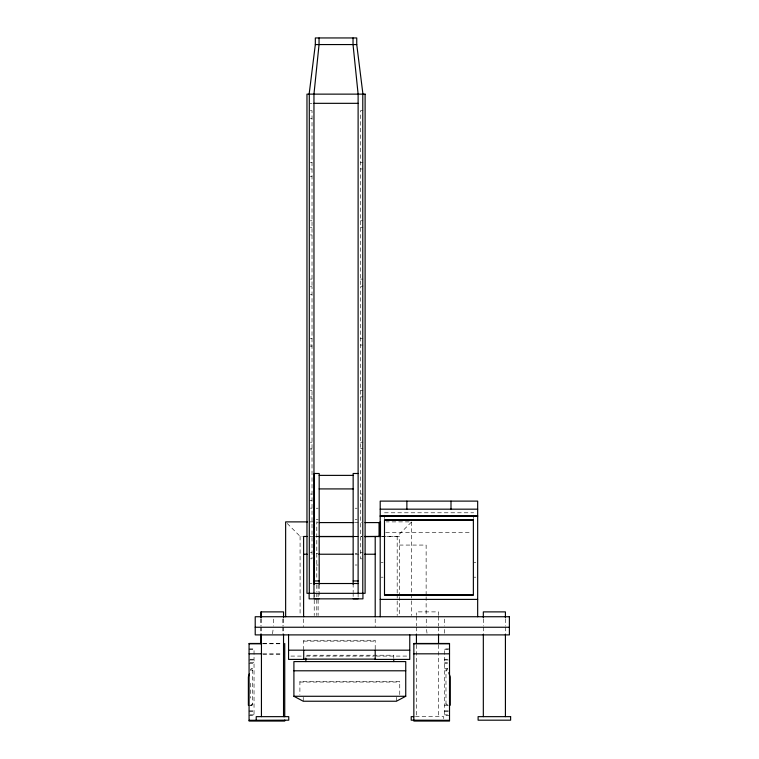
<?xml version="1.0" encoding="UTF-8"?>
<svg xmlns="http://www.w3.org/2000/svg" width="759" height="759" viewBox="0 0 759 759"><rect width="100%" height="100%" fill="white"/><g stroke="black" fill="none" stroke-linecap="round" stroke-linejoin="round"><path stroke-width="0.57" stroke-dasharray="3.79 2.85" d="M272.547 633.803L273.098 629.429M250.489 670.567L251.201 668.451L254.037 668.451M397.185 593.092L397.185 536.328L411.634 521.888L386.255 521.888M250.849 705.102L252.614 703.802M447.744 668.47L445.979 669.77L445.979 704.684L447.744 705.718M250.849 705.718L252.614 704.684L252.614 669.77L250.849 668.47M445.979 670.652L447.744 669.618M310.108 103.328L312.034 103.328M310.393 110.662L312.015 110.662L312.015 285.564L310.393 285.564M362.982 110.662L360.553 110.662L360.553 285.564L362.982 285.564M310.393 118.309L312.015 118.309M310.393 162.483L312.015 162.483M360.553 162.483L362.982 162.483M310.393 168.963L312.015 168.963M360.553 168.963L362.982 168.963M310.393 176.61L312.015 176.61M310.393 220.784L312.015 220.784M360.553 220.784L362.982 220.784M310.393 227.264L312.015 227.264M360.553 227.264L362.982 227.264M310.393 234.92L312.015 234.92M310.393 279.094L312.015 279.094M360.553 279.094L362.982 279.094M310.393 286.741L312.015 286.741L312.015 558.823L310.393 558.823M362.982 286.741L360.553 286.741L360.553 558.823L362.982 558.823M310.393 294.388L312.015 294.388M310.393 338.561L312.015 338.561M360.553 338.561L362.982 338.561M310.393 345.041L312.015 345.041M360.553 345.041L362.982 345.041M310.393 346.218L312.015 346.218M310.393 390.392L312.015 390.392M360.553 390.392L362.982 390.392M310.393 396.872L312.015 396.872M360.553 396.872L362.982 396.872M310.393 398.039L312.015 398.039M310.393 442.212L312.015 442.212M360.553 442.212L362.982 442.212M310.393 448.692L312.015 448.692M360.553 448.692L362.982 448.692M310.393 449.869L312.015 449.869M310.393 494.043L312.015 494.043M360.553 494.043L362.982 494.043M309.587 500.513L312.015 500.513M360.553 500.513L362.982 500.513M310.393 508.169L312.015 508.169M316.209 508.226L318.192 508.226M355.136 508.226L357.119 508.226M384.5 512.78L473.682 512.78M316.209 519.697L318.192 519.697M355.136 519.697L357.119 519.697M309.862 521.888L314.473 521.888M354.453 522.59L361.483 522.59M385.667 532.6L471.339 532.6M287.244 523.492L300.08 536.328L302.31 536.328M310.099 536.328L314.558 536.328M316.788 536.328L318.125 536.328M354.453 536.328L361.483 536.328M380.487 536.328L397.185 536.328M314.226 536.471L318.125 536.471M354.453 536.471L361.569 536.471M382.46 536.471L399.443 536.471L399.386 595.587M354.453 536.594L361.483 536.594M399.386 545.066L426.131 545.066L426.131 595.587M310.393 552.343L312.015 552.343M360.553 552.343L362.982 552.343M316.209 553.672L318.192 553.672M355.136 553.672L357.119 553.672M355.25 554.231L358.77 554.231M381.17 562.447L383.096 562.447M473.948 562.447L475.808 562.447M316.209 565.009L318.192 565.009M355.136 565.009L357.119 565.009M381.17 577.191L383.096 577.191M473.948 577.191L475.808 577.191M310.108 583.519L312.034 583.519M303.714 641.127L375.202 641.127M262.889 643.471L281.304 643.471M262.889 643.774L281.304 643.774M249.075 648.936L254.037 648.936L254.037 715.585L249.075 715.585M449.518 648.936L444.565 648.936L444.565 715.585L449.518 715.585M249.075 649.239L254.037 649.239M444.565 649.239L449.518 649.239M262.889 653.822L281.304 653.822M262.889 654.581L281.304 654.581M290.877 656.08L302.547 656.08M306.057 656.08L374.026 656.08M376.35 656.08L407.46 656.08M250.072 659.248L254.037 659.248M444.565 659.248L447.535 659.248M249.075 659.988L254.037 659.988M444.565 659.988L449.518 659.988M250.072 662.721L254.037 662.721M444.565 662.721L447.535 662.721M249.075 663.603L254.037 663.603M444.565 663.603L447.535 663.603M444.565 668.451L447.393 668.451M299.9 682.037L399.756 682.037M248.373 705.263L254.037 705.263M444.565 705.263L450.229 705.263M249.075 710.851L254.037 710.851M444.565 710.851L449.518 710.851M249.075 711.733L254.037 711.733M444.565 711.733L449.518 711.733M250.072 714.836L254.037 714.836M444.565 714.836L447.535 714.836M415.439 716.648L443.74 716.648L443.74 719.01M316.788 536.471L318.125 536.594M318.125 522.59L316.788 521.888L316.788 580.085M250.849 669.618L252.614 670.652M445.979 703.802L447.744 705.102M426.539 629.429L427.089 633.803M505.418 618.955L505.418 626.014M505.418 627.19L505.418 634.249M483.322 618.955L483.322 626.014M483.322 627.19L483.322 634.249M473.682 515.114L473.682 518.606M444.423 619.069L444.423 626.08M444.423 629.429L444.423 633.803M438.531 615.416L438.531 611.887L416.435 611.887L416.435 615.416M438.531 616.593L438.531 626.014M438.531 627.19L438.531 634.249M438.531 644.846L438.531 716.648M426.264 619.069L426.264 626.08M426.131 596.764L426.131 616.735M416.435 616.593L416.435 626.014M416.435 627.19L416.435 634.249M416.435 644.846L416.435 716.648M411.634 521.888L411.634 593.026M411.634 594.212L411.634 615.549M399.756 694.637L399.756 681.373L299.9 681.373L299.9 694.637M399.443 596.669L399.443 616.735M397.185 594.269L397.185 615.558M396.397 697.265L396.397 701.231M393.76 658.404L393.76 655.226L305.877 655.226L305.877 657.341M384.5 515.114L384.5 518.606M375.202 618.936L375.202 626.649M375.202 649.078L375.202 640.273L303.714 640.273L303.714 649.078M358.115 593.329L358.115 597.75M353.153 583.519L353.153 592.238M353.153 592.77L353.153 598.785M319.178 584.809L319.178 597.694M318.125 584.809L318.125 591.906M318.125 593.092L318.125 615.558M316.788 584.809L316.788 591.906M316.788 593.092L316.788 615.558M314.226 593.329L314.226 615.558M313.96 594.439L313.96 598.851M303.714 618.936L303.714 626.649M303.249 697.265L303.249 701.231M300.08 536.328L300.08 615.558M283.534 618.955L283.534 626.014M283.534 627.19L283.534 634.249M282.822 618.955L282.822 626.014M282.822 627.19L282.822 634.249M273.373 619.069L273.373 626.08M261.438 618.955L261.438 626.014M261.438 627.19L261.438 634.249M260.735 618.955L260.735 626.014M260.735 627.19L260.735 634.249M250.489 683.242L250.489 698.1"/><path stroke-width="1.14" d="M309.141 94.135L315.327 44.563L315.327 37.95L356.749 37.95L356.749 44.563L362.935 94.135M249.436 673.745L248.373 676.924L248.373 705.263M405.742 696.278L396.397 701.231L303.249 701.231L293.904 696.278L293.904 661.592L405.742 661.592L405.742 696.278L293.904 696.278M364.994 522.59L379.054 522.59L380.487 521.888L380.487 536.471L364.994 536.594M315.327 44.563L356.749 44.563M313.96 103.328L358.115 103.328M358.115 473.493L353.153 473.493L353.153 584.506M319.178 475.381L353.153 475.381M319.178 488.919L353.153 488.919M380.202 509.175L477.667 509.175M380.202 515.959L477.667 515.959M380.202 516.129L477.667 516.129M384.5 520.228L473.369 520.228M307.556 521.888L285.64 521.888L285.64 616.735M319.302 522.59L353.277 522.59M307.148 536.471L303.609 536.471L303.609 616.735M318.865 536.471L353.277 536.471M364.643 536.471L380.487 536.471M319.302 536.594L353.277 536.594M303.609 554.231L307.129 554.231M318.865 554.231L352.897 554.231M364.643 554.231L375.202 554.231M314.226 580.967L319.178 580.967M353.153 580.967L358.115 580.967M313.96 583.519L358.115 583.519M384.5 594.819L473.369 594.819M380.202 599.401L477.667 599.401M255.214 627.247L509.393 627.247M261.741 643.471L249.075 643.471L249.075 721.05L284.748 721.05L284.748 720.006M249.075 643.774L261.741 643.774M413.845 643.774L449.518 643.774M288.553 650.178L409.765 650.178M249.075 653.822L261.741 653.822M413.845 653.822L449.518 653.822M303.714 659.125L375.202 659.125M293.904 670.795L405.742 670.795M413.778 716.648L411.217 716.648L411.217 720.187L449.518 720.3M249.075 720.3L288.752 720.187L288.752 716.648L256.219 716.648L256.219 720.187M448.806 672.692L450.229 676.924L450.229 705.263M505.418 617.779L505.418 611.887L483.322 611.887L483.322 617.779M505.418 634.249L505.418 716.648M483.322 634.249L483.322 716.648M477.667 616.735L477.667 501.111L380.202 501.111L380.202 616.735M450.998 501.111L450.998 509.175M438.531 634.249L438.531 643.67M416.435 634.249L416.435 643.67M409.765 634.894L409.765 659.4L375.202 659.4L375.202 650.131M406.871 501.111L406.871 509.175M393.76 659.467L393.76 661.592M379.054 522.59L379.054 536.594M375.202 536.471L375.202 616.735M362.935 593.329L362.935 598.851L309.141 598.851L309.141 593.329M362.783 94.135L362.783 593.329M358.115 593.329L358.115 94.135L353.03 44.563L353.03 37.95M358.115 598.785L353.153 598.785M319.046 37.95L319.046 44.563L313.96 94.135L313.96 593.329M319.178 584.506L319.178 473.493L314.226 473.493L314.226 584.506M319.178 598.785L314.226 598.785M309.293 94.135L309.293 593.329M305.877 658.404L305.877 661.592M303.714 650.131L303.714 659.4L288.553 659.4L288.553 634.894M284.748 643.471L284.748 716.762M283.534 617.779L283.534 611.887L260.735 611.887L260.735 617.779M283.534 634.249L283.534 716.648M261.438 611.887L261.438 617.779M261.438 634.249L261.438 716.648M260.735 634.249L260.735 643.67M365.107 94.135L306.968 94.135L306.968 593.329L365.107 593.329L365.107 94.135M473.369 519.934L384.5 519.934L384.5 595.122L473.369 595.122L473.369 519.934M509.393 616.735L255.214 616.735L255.214 634.894L509.393 634.894L509.393 616.735M449.518 643.471L413.845 643.471L413.845 721.05L449.518 721.05L449.518 643.471M510.627 716.648L478.104 716.648L478.104 720.187L510.627 720.187L510.627 716.648"/></g></svg>
